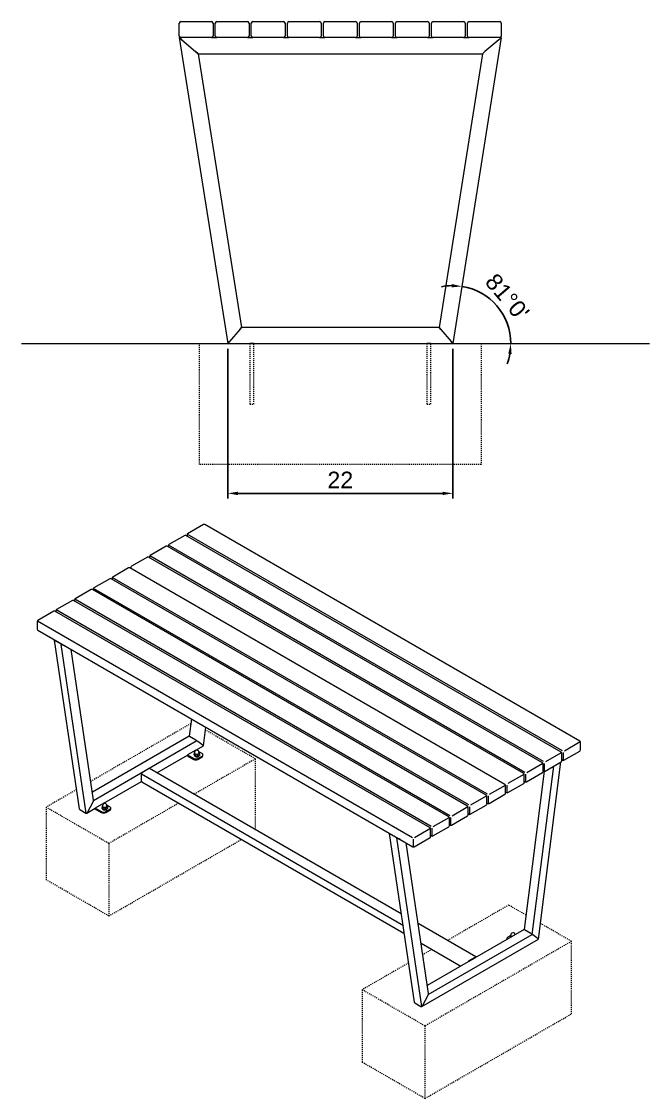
# Model space of a CAD drawing. Header units: inches. Extents: x -12 to 186, y -1 to 135.
# Drawn here: x 124.5 to 185.9, y 30 to 135.3 of the extents above; entities that cross this region are included whole.
import ezdxf

# ---------------------------------------------------------------- set-up
doc = ezdxf.new("R2010")
doc.units = ezdxf.units.IN
doc.linetypes.add('HIDDEN', pattern=[1.905, 1.27, -0.635])
for name, color, linetype, lineweight in [('ZANO_R', 7, 'Continuous', 0), ('ZANO_R_przerywana', 250, 'HIDDEN', 0), ('ZANO_W', 1, 'Continuous', 0)]:
    doc.layers.add(name, color=color, linetype=linetype, lineweight=lineweight)
doc.styles.get("Standard").update_dxf_attribs({"font": 'arial.ttf'})
doc.dimstyles.new('amerykanie', dxfattribs={"dimtxt": 50, "dimasz": 50, "dimexe": 0.5, "dimexo": 0.5, "dimgap": 1, "dimtad": 1, "dimdec": 0, "dimzin": 0, "dimlunit": 5, "dimtxsty": 'Standard', "dimcen": 0.09, "dimclrd": 1, "dimclre": 1, "dimclrt": 1, "dimazin": 0, "dimtfac": 1, "dimtdec": 0, "dimtmove": 0, "dimatfit": 3, "dimfxl": 1, "dimtzin": 0, "dimarcsym": 1})

# ---------------------------------------------------------------- blocks, each defined once
blk = doc.blocks.new('*D372')
at = {"layer": 'ZANO_W', "color": 1, "lineweight": -2}
for p, q in [((144.65, 103.28), (144.65, 88.64)), ((166.66, 103.28), (166.66, 88.64)), ((165.66, 89.14), (145.65, 89.14))]:
    blk.add_line(p, q, dxfattribs=at)
at = {"layer": 'ZANO_W', "color": 1}
for points in [[(145.65, 89.3), (145.65, 88.97), (144.65, 89.14)], [(165.66, 88.97), (165.66, 89.3), (166.66, 89.14)]]:
    blk.add_solid(points, dxfattribs=at)
at = {"layer": 'ZANO_W', "color": 1, "insert": (155.66, 90.45), "char_height": 1.625, "attachment_point": 5}
blk.add_mtext('22', dxfattribs=at)
blk = doc.blocks.new('*D373')
at = {"layer": 'ZANO_W', "color": 1, "lineweight": -2}
for start, end in [(91.1171, 101.2343), (0, 81), (339.7657, 349.8829)]:
    blk.add_arc((166.66, 103.78), 5.67, start, end, dxfattribs=at)
at = {"layer": 'ZANO_W', "color": 1}
for points in [[(166.54, 109.28), (166.56, 109.61), (167.55, 109.38)], [(172.41, 102.77), (172.08, 102.8), (172.33, 103.78)]]:
    blk.add_solid(points, dxfattribs=at)
at = {"layer": 'ZANO_W', "color": 1, "insert": (171.99, 108.33), "char_height": 1.625, "attachment_point": 5, "rotation": 310.5}
blk.add_mtext("81%%d0'", dxfattribs=at)

msp = doc.modelspace()

# ---------------------------------------------------------------- linework, layer by layer
at = {"layer": 'ZANO_R'}
for p, q in [((139.91201, 133.85774), (139.91201, 135.11758)), ((140.06949, 135.27506), (143.06161, 135.27506)), ((143.21909, 135.11758), (143.21909, 133.85774)), ((143.43481, 133.85774), (143.43481, 135.11758)), ((143.59229, 135.27506), (146.58442, 135.27506)), ((146.7419, 135.11758), (146.7419, 133.85774)), ((146.95761, 133.85774), (146.95761, 135.11758)), ((147.11509, 135.27506), (150.10722, 135.27506)), ((150.2647, 135.11758), (150.2647, 133.85774)), ((150.48042, 133.85774), (150.48042, 135.11758)), ((150.6379, 135.27506), (153.63003, 135.27506)), ((153.78751, 135.11758), (153.78751, 133.85774)), ((154.00322, 133.85774), (154.00322, 135.11758)), ((154.1607, 135.27506), (157.15283, 135.27506)), ((157.31031, 135.11758), (157.31031, 133.85774)), ((157.52603, 133.85774), (157.52603, 135.11758)), ((157.68351, 135.27506), (160.67563, 135.27506)), ((160.83312, 135.11758), (160.83312, 133.85774)), ((161.04883, 133.85774), (161.04883, 135.11758)), ((161.20631, 135.27506), (164.19844, 135.27506)), ((164.35592, 135.11758), (164.35592, 133.85774)), ((164.57164, 133.85774), (164.57164, 135.11758)), ((164.72912, 135.27506), (167.72124, 135.27506)), ((167.87872, 135.11758), (167.87872, 133.85774)), ((168.09444, 133.85774), (168.09444, 135.11758)), ((168.25192, 135.27506), (171.24405, 135.27506)), ((171.40153, 135.11758), (171.40153, 133.85774)), ((139.91201, 133.70026), (144.65107, 103.779)), ((139.91201, 133.70026), (140.15171, 133.49554)), ((139.91201, 133.70026), (140.06949, 133.70026)), ((140.15171, 133.49554), (139.91201, 133.70026)), ((143.06161, 133.70026), (140.06949, 133.70026)), ((140.15171, 133.49554), (141.51616, 132.33018)), ((143.06161, 133.70026), (143.59229, 133.70026)), ((146.58442, 133.70026), (143.59229, 133.70026)), ((146.58442, 133.70026), (147.11509, 133.70026)), ((150.10722, 133.70026), (147.11509, 133.70026)), ((150.10722, 133.70026), (150.6379, 133.70026)), ((153.63003, 133.70026), (150.6379, 133.70026)), ((153.63003, 133.70026), (154.1607, 133.70026)), ((157.15283, 133.70026), (154.1607, 133.70026)), ((157.15283, 133.70026), (157.68351, 133.70026)), ((160.67563, 133.70026), (157.68351, 133.70026)), ((160.67563, 133.70026), (161.20631, 133.70026)), ((164.19844, 133.70026), (161.20631, 133.70026)), ((164.19844, 133.70026), (164.72912, 133.70026)), ((167.72124, 133.70026), (164.72912, 133.70026)), ((171.40153, 133.70026), (166.66247, 103.779)), ((167.72124, 133.70026), (168.25192, 133.70026)), ((171.24405, 133.70026), (168.25192, 133.70026)), ((171.16183, 133.49554), (169.79737, 132.33018)), ((171.40153, 133.70026), (171.16183, 133.49554)), ((171.16183, 133.49554), (171.40153, 133.70026)), ((171.24405, 133.70026), (171.40153, 133.70026)), ((141.51616, 132.33018), (141.75586, 132.12546)), ((141.75586, 132.12546), (141.51616, 132.33018)), ((141.75586, 132.12546), (145.99608, 105.35381)), ((141.75586, 132.12546), (169.55767, 132.12546)), ((169.55767, 132.12546), (165.31746, 105.35381)), ((169.79737, 132.33018), (169.55767, 132.12546)), ((169.55767, 132.12546), (169.79737, 132.33018)), ((145.99608, 105.35381), (145.82122, 105.14908)), ((145.82122, 105.14908), (145.99608, 105.35381)), ((165.31746, 105.35381), (145.99608, 105.35381)), ((165.31746, 105.35381), (165.49231, 105.14908)), ((165.49231, 105.14908), (165.31746, 105.35381)), ((145.82122, 105.14908), (144.82592, 103.98373)), ((165.49231, 105.14908), (166.48762, 103.98373)), ((124.48941, 103.779), (185.89023, 103.779)), ((141.88511, 103.779), (169.44417, 103.779)), ((141.88511, 103.779), (169.44417, 103.779)), ((144.82592, 103.98373), (144.65107, 103.779)), ((144.65107, 103.779), (144.82592, 103.98373)), ((147.1922, 103.779), (146.80033, 103.779)), ((164.51503, 103.779), (164.12317, 103.779)), ((166.48762, 103.98373), (166.66247, 103.779)), ((166.66247, 103.779), (166.48762, 103.98373)), ((142.28685, 86.07905), (140.73109, 85.18093)), ((179.08583, 64.9023), (142.40264, 86.07905)), ((140.45516, 85.02164), (138.8994, 84.12352)), ((177.25414, 63.84489), (140.57095, 85.02164)), ((140.67319, 85.08064), (140.67319, 84.96262)), ((177.37189, 63.96179), (140.6887, 85.13855)), ((138.62348, 83.96423), (137.06772, 83.06611)), ((175.42245, 62.78748), (138.73927, 83.96423)), ((138.8415, 84.02323), (138.8415, 83.90521)), ((175.5402, 62.90438), (138.85701, 84.08113)), ((136.79179, 82.90682), (135.23603, 82.0087)), ((173.59076, 61.73007), (136.90758, 82.90682)), ((137.00981, 82.96582), (137.00981, 82.8478)), ((173.70851, 61.84697), (137.02533, 83.02372)), ((134.9601, 81.84941), (133.40434, 80.95129)), ((171.75908, 60.67266), (135.07589, 81.84941)), ((135.17812, 81.90841), (135.17812, 81.79039)), ((133.12841, 80.792), (131.57265, 79.89388)), ((169.92739, 59.61525), (133.2442, 80.792)), ((133.34644, 80.851), (133.34644, 80.73298)), ((170.04514, 59.73215), (133.36195, 80.9089)), ((131.29673, 79.73459), (129.74097, 78.83647)), ((168.0957, 58.55784), (131.41252, 79.73459)), ((131.51475, 79.79359), (131.51475, 79.67557)), ((168.21345, 58.67474), (131.53027, 79.85149)), ((129.46504, 78.67718), (127.90928, 77.77906)), ((166.26401, 57.50043), (129.58083, 78.67718)), ((129.68306, 78.73618), (129.68306, 78.61816)), ((166.38176, 57.61733), (129.69858, 78.79408)), ((127.63335, 77.61977), (126.07759, 76.72165)), ((164.43233, 56.44301), (127.74914, 77.61977)), ((127.85138, 77.67877), (127.85138, 77.56075)), ((164.55008, 56.55992), (127.86689, 77.73667)), ((126.01969, 76.62136), (126.01969, 75.86492)), ((126.0352, 76.67926), (162.71839, 55.50251)), ((126.07759, 75.76464), (162.76078, 54.58788)), ((127.67656, 74.79103), (130.13285, 58.30047)), ((127.71969, 74.81667), (127.67705, 74.79205)), ((128.32174, 74.41373), (127.71581, 74.76353)), ((128.32953, 74.36144), (130.78582, 57.87087)), ((128.75724, 74.21771), (128.55282, 74.30131)), ((131.5322, 59.14034), (129.33619, 73.88349)), ((141.09302, 67.09642), (140.8764, 65.39208)), ((140.87677, 65.39229), (131.4146, 59.92989)), ((141.53134, 65.01967), (140.92541, 65.36947)), ((142.27974, 64.45566), (142.51131, 66.27765)), ((141.63188, 64.9565), (131.52838, 59.05952)), ((141.54716, 64.03236), (142.27932, 64.45503)), ((142.24621, 64.48684), (141.7287, 64.88779)), ((177.57245, 63.96179), (179.12821, 64.85991)), ((179.14373, 64.04558), (179.14373, 64.80201)), ((137.71834, 61.82203), (140.7088, 63.54839)), ((141.52762, 64.04364), (140.7088, 63.57094)), ((140.7088, 63.57094), (141.32292, 63.21642)), ((140.7088, 63.57094), (140.7088, 63.47639)), ((140.7088, 63.47639), (141.32292, 63.12187)), ((141.37166, 63.76185), (141.41285, 63.79484)), ((141.37166, 63.76185), (141.37166, 63.60653)), ((141.39838, 63.53386), (141.39838, 63.51186)), ((141.41285, 63.79788), (141.41285, 63.7447)), ((141.44088, 63.61273), (141.44088, 63.4574)), ((141.58528, 64.01035), (141.52762, 64.04364)), ((141.69919, 63.57277), (141.69919, 63.41745)), ((141.73233, 63.21642), (142.14174, 63.45277)), ((141.73233, 63.12187), (142.14174, 63.35821)), ((142.14174, 63.68912), (141.83633, 63.86543)), ((141.8471, 63.7447), (141.8471, 63.79788)), ((141.85368, 63.77339), (141.8471, 63.78531)), ((141.88829, 63.68194), (141.88829, 63.52661)), ((142.22653, 63.47639), (142.22653, 63.57094)), ((175.74077, 62.90438), (177.29653, 63.8025)), ((177.31204, 62.98817), (177.31204, 63.7446)), ((177.47217, 63.03166), (177.47217, 63.78809)), ((177.53007, 63.04717), (179.08583, 63.94529)), ((136.31173, 61.88356), (136.91766, 62.23335)), ((161.59818, 48.03649), (136.99292, 62.24081)), ((173.90908, 61.84697), (175.46484, 62.74509)), ((174.43663, 46.01232), (176.52815, 62.46878)), ((175.03259, 45.54785), (177.235, 62.87683)), ((175.48036, 61.93076), (175.48036, 62.68719)), ((175.64048, 61.97425), (175.64048, 62.73068)), ((175.69838, 61.98976), (177.25414, 62.88788)), ((177.31204, 63.10619), (177.41428, 63.04717)), ((136.20529, 60.99948), (136.20529, 61.69919)), ((136.20529, 61.69919), (161.85169, 46.89384)), ((172.07739, 60.78956), (173.63315, 61.68768)), ((175.59892, 61.98196), (173.62925, 46.48426)), ((173.64867, 60.87334), (173.64867, 61.62978)), ((173.8088, 60.91684), (173.8088, 61.67327)), ((173.86669, 60.93235), (175.42245, 61.83047)), ((175.48036, 62.04878), (175.58259, 61.98976)), ((132.54013, 58.83271), (136.21485, 60.95408)), ((136.23647, 60.93056), (161.88287, 46.12521)), ((170.25075, 59.72236), (171.80651, 60.62048)), ((171.81698, 59.81593), (171.81698, 60.57237)), ((171.97711, 59.85942), (171.97711, 60.61586)), ((172.035, 59.87494), (173.59076, 60.77306)), ((173.64867, 60.99137), (173.7509, 60.93235)), ((130.98318, 57.98483), (131.50069, 58.98328)), ((168.41402, 58.67474), (169.96978, 59.57286)), ((169.98529, 58.75852), (169.98529, 59.51496)), ((170.14542, 58.80201), (170.14542, 59.55845)), ((170.20332, 58.81753), (171.75908, 59.71565)), ((171.81698, 59.93395), (171.91921, 59.87494)), ((130.17989, 58.22067), (130.78582, 57.87087)), ((130.88771, 57.87879), (131.70177, 58.34874)), ((132.52059, 58.84399), (131.70177, 58.37129)), ((131.70177, 58.37129), (132.31589, 58.01677)), ((131.70177, 58.37129), (131.70177, 58.27674)), ((131.70177, 58.27674), (132.31589, 57.92222)), ((132.36463, 58.5622), (132.40582, 58.59519)), ((132.36463, 58.5622), (132.36463, 58.40688)), ((132.39135, 58.33421), (132.39135, 58.31221)), ((132.40582, 58.59823), (132.40582, 58.54505)), ((132.43385, 58.41308), (132.43385, 58.25775)), ((132.57825, 58.81071), (132.52059, 58.84399)), ((132.69216, 58.37313), (132.69216, 58.2178)), ((132.7253, 58.01677), (133.13471, 58.25312)), ((132.7253, 57.92222), (133.13471, 58.15857)), ((133.13471, 58.48947), (132.82929, 58.66578)), ((132.84007, 58.54505), (132.84007, 58.59823)), ((132.84665, 58.57374), (132.84007, 58.58566)), ((132.88126, 58.48229), (132.88126, 58.32696)), ((133.2195, 58.27674), (133.2195, 58.37129)), ((166.58233, 57.61733), (168.13809, 58.51545)), ((168.15361, 57.70111), (168.15361, 58.45755)), ((168.31373, 57.7446), (168.31373, 58.50104)), ((168.37163, 57.76012), (169.92739, 58.65824)), ((169.98529, 58.87654), (170.08753, 58.81753)), ((164.75359, 56.55448), (166.30935, 57.4526)), ((166.32192, 56.6437), (166.32192, 57.40014)), ((166.48205, 56.68719), (166.48205, 57.44363)), ((166.53994, 56.7027), (168.0957, 57.60083)), ((168.15361, 57.81913), (168.25584, 57.76012)), ((160.4294, 55.88322), (162.88569, 39.39265)), ((160.47254, 55.90886), (160.42989, 55.88423)), ((161.07458, 55.50592), (160.46866, 55.85571)), ((162.91896, 55.50251), (164.47472, 56.40063)), ((164.49023, 55.58629), (164.49023, 56.34273)), ((164.65036, 55.62978), (164.65036, 56.38622)), ((164.70825, 55.64529), (166.26401, 56.54341)), ((166.32192, 56.76172), (166.42415, 56.7027)), ((161.14397, 55.46154), (163.60026, 38.97098)), ((161.51008, 55.30989), (161.30566, 55.3935)), ((164.28505, 40.23252), (162.08904, 54.97567)), ((162.81867, 54.57237), (162.81867, 55.32881)), ((162.87657, 54.58788), (164.43233, 55.486)), ((164.49023, 55.70431), (164.59246, 55.64529)), ((168.92695, 43.80569), (163.26605, 47.07365)), ((173.62962, 46.48448), (164.16744, 41.02208)), ((174.28419, 46.11186), (173.67826, 46.46165)), ((163.64055, 38.97098), (175.03216, 45.54721)), ((164.26553, 40.14153), (174.43652, 46.01312)), ((171.94392, 45.60852), (171.94392, 45.51396)), ((172.28216, 45.87301), (172.02871, 45.72669)), ((172.28216, 45.9176), (172.32335, 45.95059)), ((172.28216, 45.9176), (172.28216, 45.76228)), ((172.32335, 45.95363), (172.32335, 45.90045)), ((172.35137, 45.76848), (172.39209, 45.77007)), ((172.35137, 45.76848), (172.35137, 45.74656)), ((174.99906, 45.57902), (174.48155, 45.97997)), ((163.55074, 45.16237), (167.44508, 42.91422)), ((168.24576, 43.44844), (168.85168, 43.79823)), ((168.24576, 43.38698), (168.85168, 43.73677)), ((163.73603, 39.07701), (164.25354, 40.07547)), ((162.93274, 39.31285), (163.53866, 38.96306))]:
    msp.add_line(p, q, dxfattribs=at)
at = {"layer": 'ZANO_R', "flags": 128}
for points in [[(141.39838, 63.54968), (141.4031, 63.52283), (141.4121, 63.50434)], [(141.39838, 63.51186), (141.4031, 63.485), (141.4184, 63.45748), (141.4436, 63.43249), (141.47751, 63.41122), (141.51855, 63.39465), (141.5648, 63.38356), (141.6141, 63.37847), (141.66414, 63.37962), (141.71258, 63.38695), (141.75716, 63.40012), (141.7958, 63.41852), (141.82668, 63.44128), (141.84836, 63.46734), (141.85983, 63.49548), (141.86059, 63.49953)], [(141.8471, 63.77142), (141.85032, 63.76319), (141.85425, 63.73528), (141.8477, 63.70753), (141.83097, 63.68124), (141.80485, 63.65764), (141.77054, 63.63784), (141.72966, 63.62275), (141.68412, 63.61309), (141.63605, 63.60931), (141.5877, 63.61159), (141.54132, 63.61981), (141.49909, 63.63359), (141.46297, 63.65229), (141.43467, 63.67504), (141.4155, 63.70077), (141.40636, 63.72827), (141.40767, 63.75627), (141.41285, 63.77142)], [(141.41285, 63.7447), (141.41357, 63.73452), (141.42242, 63.70791), (141.44097, 63.68301), (141.46836, 63.66099), (141.50331, 63.64289), (141.54418, 63.62956), (141.58906, 63.6216), (141.63586, 63.6194), (141.68238, 63.62306), (141.72645, 63.63241), (141.76601, 63.647), (141.7992, 63.66617), (141.82449, 63.68901), (141.84068, 63.71445), (141.84702, 63.7413), (141.84321, 63.76832), (141.82943, 63.79423), (141.80632, 63.81782), (141.77497, 63.83799), (141.77379, 63.8386)], [(141.78306, 63.44935), (141.7958, 63.45634), (141.81196, 63.46699)], [(142.14174, 63.45277), (142.17774, 63.47809), (142.20449, 63.50699), (142.22097, 63.53834), (142.22653, 63.57094), (142.22097, 63.60355), (142.20449, 63.6349), (142.17774, 63.66379), (142.14174, 63.68912)], [(132.39135, 58.35003), (132.39607, 58.32318), (132.40507, 58.30469)], [(132.39135, 58.31221), (132.39607, 58.28535), (132.41137, 58.25783), (132.43657, 58.23284), (132.47048, 58.21157), (132.51152, 58.195), (132.55777, 58.18391), (132.60707, 58.17882), (132.65711, 58.17997), (132.70555, 58.1873), (132.75013, 58.20047), (132.78877, 58.21887), (132.81965, 58.24163), (132.84133, 58.26769), (132.8528, 58.29583), (132.85356, 58.29988)], [(132.84007, 58.57177), (132.84328, 58.56355), (132.84722, 58.53563), (132.84067, 58.50788), (132.82394, 58.48159), (132.79781, 58.45799), (132.76351, 58.43819), (132.72263, 58.4231), (132.67709, 58.41345), (132.62902, 58.40966), (132.58066, 58.41194), (132.53429, 58.42016), (132.49205, 58.43394), (132.45594, 58.45265), (132.42764, 58.47539), (132.40847, 58.50112), (132.39932, 58.52863), (132.40064, 58.55662), (132.40582, 58.57177)], [(132.40582, 58.54505), (132.40654, 58.53487), (132.41539, 58.50826), (132.43394, 58.48336), (132.46133, 58.46135), (132.49628, 58.44325), (132.53715, 58.42991), (132.58203, 58.42195), (132.62882, 58.41975), (132.67534, 58.42341), (132.71941, 58.43276), (132.75897, 58.44735), (132.79217, 58.46652), (132.81746, 58.48936), (132.83365, 58.5148), (132.83999, 58.54165), (132.83618, 58.56867), (132.8224, 58.59458), (132.79929, 58.61817), (132.76794, 58.63835), (132.76676, 58.63895)], [(132.77603, 58.2497), (132.78877, 58.25669), (132.80493, 58.26734)], [(133.13471, 58.25312), (133.17071, 58.27845), (133.19746, 58.30734), (133.21394, 58.33869), (133.2195, 58.37129), (133.21394, 58.4039), (133.19746, 58.43525), (133.17071, 58.46414), (133.13471, 58.48947)], [(172.02871, 45.72669), (171.99271, 45.70137), (171.96595, 45.67247), (171.94948, 45.64112), (171.94392, 45.60852), (171.94948, 45.57591), (171.96595, 45.54456), (171.9773, 45.53061)], [(172.41904, 45.78563), (172.40958, 45.78934), (172.37347, 45.80804), (172.34517, 45.83079), (172.326, 45.85652), (172.31685, 45.88402), (172.31817, 45.91202), (172.32335, 45.92717)], [(172.77778, 45.99272), (172.75361, 45.99927), (172.7527, 45.99949)]]:
    msp.add_lwpolyline(points, dxfattribs=at)
at = {"layer": 'ZANO_R'}
for centre, radius, start, end in [((140.06949, 135.11758), 0.15748, 90, 180), ((143.06161, 135.11758), 0.15748, 0, 90), ((143.59229, 135.11758), 0.15748, 90, 180), ((146.58442, 135.11758), 0.15748, 0, 90), ((147.11509, 135.11758), 0.15748, 90, 180), ((150.10722, 135.11758), 0.15748, 0, 90), ((150.6379, 135.11758), 0.15748, 90, 180), ((153.63003, 135.11758), 0.15748, 0, 90), ((154.1607, 135.11758), 0.15748, 90, 180), ((157.15283, 135.11758), 0.15748, 0, 90), ((157.68351, 135.11758), 0.15748, 90, 180), ((160.67563, 135.11758), 0.15748, 0, 90), ((161.20631, 135.11758), 0.15748, 90, 180), ((164.19844, 135.11758), 0.15748, 0, 90), ((164.72912, 135.11758), 0.15748, 90, 180), ((167.72124, 135.11758), 0.15748, 0, 90), ((168.25192, 135.11758), 0.15748, 90, 180), ((171.24405, 135.11758), 0.15748, 0, 90), ((140.06949, 133.85774), 0.15748, 180, 270), ((143.06161, 133.85774), 0.15748, 270, 0), ((143.59229, 133.85774), 0.15748, 180, 270), ((146.58442, 133.85774), 0.15748, 270, 0), ((147.11509, 133.85774), 0.15748, 180, 270), ((150.10722, 133.85774), 0.15748, 270, 0), ((150.6379, 133.85774), 0.15748, 180, 270), ((153.63003, 133.85774), 0.15748, 270, 0), ((154.1607, 133.85774), 0.15748, 180, 270), ((157.15283, 133.85774), 0.15748, 270, 0), ((157.68351, 133.85774), 0.15748, 180, 270), ((160.67563, 133.85774), 0.15748, 270, 0), ((161.20631, 133.85774), 0.15748, 180, 270), ((164.19844, 133.85774), 0.15748, 270, 0), ((164.72912, 133.85774), 0.15748, 180, 270), ((167.72124, 133.85774), 0.15748, 270, 0), ((168.25192, 133.85774), 0.15748, 180, 270), ((171.24405, 133.85774), 0.15748, 270, 0), ((142.34475, 85.97876), 0.1158, 60.0026883, 119.9973117), ((140.51306, 84.92135), 0.1158, 60.0026883, 119.9973117), ((140.78899, 85.08064), 0.1158, 119.9973117, 180), ((138.68137, 83.86394), 0.1158, 60.0026883, 119.9973117), ((138.9573, 84.02323), 0.1158, 119.9973117, 180), ((136.84968, 82.80653), 0.1158, 60.0026883, 119.9973117), ((137.12561, 82.96582), 0.1158, 119.9973117, 180), ((135.018, 81.74912), 0.1158, 60.0026883, 119.9973117), ((135.29392, 81.90841), 0.1158, 119.9973117, 180), ((133.18631, 80.69171), 0.1158, 60.0026883, 119.9973117), ((133.46224, 80.851), 0.1158, 119.9973117, 180), ((131.35462, 79.6343), 0.1158, 60.0026883, 119.9973117), ((131.63055, 79.79359), 0.1158, 119.9973117, 180), ((129.52293, 78.57689), 0.1158, 60.0026883, 119.9973117), ((129.79886, 78.73618), 0.1158, 119.9973117, 180), ((127.69125, 77.51948), 0.1158, 60.0026883, 119.9973117), ((127.96717, 77.67877), 0.1158, 119.9973117, 180), ((126.13549, 76.62136), 0.1158, 119.9973117, 180), ((126.13549, 75.86492), 0.1158, 180, 240.0026883), ((179.02793, 64.80201), 0.1158, 0, 60.0026883), ((141.52762, 63.6115), 0.44496, 242.6096722, 297.3903278), ((141.48071, 63.73897), 0.08217, 145.670686, 205.0508901), ((141.5827, 63.82069), 0.21142, 213.4388789, 266.5664977), ((141.62998, 63.79788), 0.21712, 0, 180), ((141.63003, 63.80821), 0.39226, 258.535331, 276.3398572), ((141.63037, 63.96), 0.35551, 260.228903, 297.3571748), ((141.75768, 63.73947), 0.10182, 290.7420752, 19.4610019), ((142.08165, 63.49084), 0.1456, 294.3746583, 354.3052007), ((177.19624, 63.7446), 0.1158, 0, 60.0026883), ((179.02793, 64.04558), 0.1158, 299.9973117, 0), ((136.96176, 62.1718), 0.07572, 65.692881, 125.6175775), ((141.52762, 63.51695), 0.44496, 242.6096722, 297.3903278), ((175.36456, 62.68719), 0.1158, 0, 60.0026883), ((177.19624, 62.98817), 0.1158, 299.9973117, 0), ((177.47217, 63.14746), 0.1158, 240.0026883, 299.9973117), ((136.4364, 61.68867), 0.23135, 122.6054783, 177.3945215), ((173.53287, 61.62978), 0.1158, 0, 60.0026883), ((175.36456, 61.93076), 0.1158, 299.9973117, 0), ((175.64048, 62.09004), 0.1158, 240.0026883, 299.9973117), ((136.27905, 60.99134), 0.07421, 173.7011524, 234.9866672), ((171.70118, 60.57237), 0.1158, 0, 60.0026883), ((173.53287, 60.87334), 0.1158, 299.9973117, 0), ((173.8088, 61.03263), 0.1158, 240.0026883, 299.9973117), ((169.86949, 59.51496), 0.1158, 0, 60.0026883), ((171.70118, 59.81593), 0.1158, 299.9973117, 0), ((171.97711, 59.97522), 0.1158, 240.0026883, 299.9973117), ((132.52059, 58.41185), 0.44496, 242.6096722, 297.3903278), ((132.52059, 58.3173), 0.44496, 242.6096722, 297.3903278), ((132.47368, 58.53932), 0.08217, 145.670686, 205.0508901), ((132.57566, 58.62104), 0.21142, 213.4388789, 266.5664977), ((132.62294, 58.59823), 0.21712, 0, 180), ((132.623, 58.60856), 0.39226, 258.535331, 276.3398572), ((132.62334, 58.76035), 0.35551, 260.228903, 297.3571748), ((132.75065, 58.53982), 0.10182, 290.7420752, 19.4610019), ((133.07462, 58.29119), 0.1456, 294.3746583, 354.3052007), ((168.03781, 58.45755), 0.1158, 0, 60.0026883), ((169.86949, 58.75852), 0.1158, 299.9973117, 0), ((170.14542, 58.91781), 0.1158, 240.0026883, 299.9973117), ((166.20612, 57.40014), 0.1158, 0, 60.0026883), ((168.03781, 57.70111), 0.1158, 299.9973117, 0), ((168.31373, 57.8604), 0.1158, 240.0026883, 299.9973117), ((164.37443, 56.34273), 0.1158, 0, 60.0026883), ((166.20612, 56.6437), 0.1158, 299.9973117, 0), ((166.48205, 56.80299), 0.1158, 240.0026883, 299.9973117), ((164.37443, 55.58629), 0.1158, 299.9973117, 0), ((164.65036, 55.74558), 0.1158, 240.0026883, 299.9973117), ((162.81867, 54.68817), 0.1158, 240.0026883, 299.9973117), ((172.3912, 45.89472), 0.08217, 145.670686, 205.0508901), ((172.46464, 45.94595), 0.17107, 210.1864459, 252.7150434), ((172.54047, 45.95363), 0.21712, 7.0103028, 180), ((172.45588, 45.92466), 0.13472, 190.3532008, 259.2045307), ((168.37148, 43.25258), 0.23274, 122.6961538, 163.029017), ((168.30034, 43.29847), 0.10399, 121.6607536, 144.2411333), ((168.89317, 43.74828), 0.06494, 31.4558486, 129.708513), ((168.87502, 43.70238), 0.04156, 81.0530931, 124.161456)]:
    msp.add_arc(centre, radius, start, end, dxfattribs=at)
for centre, major_axis, ratio, start_param, end_param in [((127.84044, 74.71256), (0.16382, -0.07907), 0.067486764, 3.095696621, 3.88101352), ((127.84044, 74.71256), (0.16382, -0.07907), 0.067486764, 3.095696621, 3.88101352), ((128.44637, 74.36276), (0.16382, -0.07907), 0.067486764, 3.88101352, 5.451809847), ((128.44637, 74.36276), (0.16382, -0.07907), 0.067486764, 3.88101352, 5.451809847), ((141.01633, 65.29903), (0.13984, -0.09299), 0.067759073, 2.322682304, 3.107999203), ((141.01633, 65.29903), (0.13984, -0.09299), 0.067759073, 2.322682304, 3.107999203), ((141.62226, 64.94924), (0.13984, -0.09299), 0.067759073, 0.751885977, 2.322682304), ((141.62226, 64.94924), (0.13984, -0.09299), 0.067759073, 0.751885977, 2.322682304), ((142.13977, 64.54829), (0.13984, -0.09299), 0.067759073, 6.249591857, 7.035071284), ((142.13977, 64.54829), (0.13984, -0.09299), 0.067759073, 6.249591857, 7.035071284), ((131.39425, 59.04473), (0.08593, 0.17804), 0.620683016, 4.666492948, 5.543764441), ((131.39425, 59.04473), (0.08593, 0.17804), 0.620683016, 4.666492948, 5.543764441), ((130.27081, 58.39607), (0.08593, 0.17804), 0.620683016, 2.402171787, 3.095696621), ((130.27081, 58.39607), (0.08593, 0.17804), 0.620683016, 2.402171787, 3.095696621), ((130.87673, 58.04628), (0.08593, 0.17804), 0.620683016, 3.095696621, 4.666492948), ((130.87673, 58.04628), (0.08593, 0.17804), 0.620683016, 3.095696621, 4.666492948), ((160.59329, 55.80474), (0.16382, -0.07907), 0.067486764, 3.095696621, 3.88101352), ((160.59329, 55.80474), (0.16382, -0.07907), 0.067486764, 3.095696621, 3.88101352), ((161.19922, 55.45495), (0.16382, -0.07907), 0.067486764, 3.88101352, 5.451809847), ((161.19922, 55.45495), (0.16382, -0.07907), 0.067486764, 3.88101352, 5.451809847), ((173.76917, 46.39122), (0.13984, -0.09299), 0.067759073, 2.322682304, 3.107999203), ((173.76917, 46.39122), (0.13984, -0.09299), 0.067759073, 2.322682304, 3.107999203), ((174.3751, 46.04142), (0.13984, -0.09299), 0.067759073, 0.751885977, 2.322682304), ((174.3751, 46.04142), (0.13984, -0.09299), 0.067759073, 0.751885977, 2.322682304), ((174.89261, 45.64047), (0.13984, -0.09299), 0.067759073, 6.249591857, 7.035071284), ((174.89261, 45.64047), (0.13984, -0.09299), 0.067759073, 6.249591857, 7.035071284), ((164.14709, 40.13692), (0.08593, 0.17804), 0.620683016, 4.666492948, 5.543764441), ((164.14709, 40.13692), (0.08593, 0.17804), 0.620683016, 4.666492948, 5.543764441), ((163.02365, 39.48826), (0.08593, 0.17804), 0.620683016, 2.402171787, 3.095696621), ((163.02365, 39.48826), (0.08593, 0.17804), 0.620683016, 2.402171787, 3.095696621), ((163.62958, 39.13846), (0.08593, 0.17804), 0.620683016, 3.095696621, 4.666492948), ((163.62958, 39.13846), (0.08593, 0.17804), 0.620683016, 3.095696621, 4.666492948)]:
    msp.add_ellipse(centre, major_axis=major_axis, ratio=ratio, start_param=start_param, end_param=end_param, dxfattribs=at)
for points, knots in [([(141.37166, 63.76185), (141.37728, 63.75446), (141.38863, 63.73955), (141.40035, 63.71604), (141.40627, 63.70418)], [0, 0, 0, 0, 0.495457963, 1, 1, 1, 1]), ([(141.40627, 63.51507), (141.40545, 63.51686), (141.39924, 63.5304), (141.38753, 63.55932), (141.37698, 63.59069), (141.37166, 63.60653)], [0, 0, 0, 0, 0.070085768, 0.530782234, 1, 1, 1, 1]), ([(141.40627, 63.70418), (141.40709, 63.7024), (141.4133, 63.68886), (141.42502, 63.65994), (141.43556, 63.62856), (141.44088, 63.61273)], [0, 0, 0, 0, 0.070085768, 0.530782234, 1, 1, 1, 1]), ([(141.44088, 63.4574), (141.43526, 63.46479), (141.42391, 63.4797), (141.41219, 63.50321), (141.40627, 63.51507)], [0, 0, 0, 0, 0.495457963, 1, 1, 1, 1]), ([(141.44088, 63.61273), (141.46185, 63.61421), (141.50419, 63.61719), (141.54795, 63.61217), (141.57003, 63.60964)], [0, 0, 0, 0, 0.495457963, 1, 1, 1, 1]), ([(141.57003, 63.42053), (141.56697, 63.42103), (141.54379, 63.42477), (141.50008, 63.43522), (141.46073, 63.44996), (141.44088, 63.4574)], [0, 0, 0, 0, 0.070085768, 0.530782234, 1, 1, 1, 1]), ([(141.57003, 63.60964), (141.5731, 63.60915), (141.59628, 63.60541), (141.63999, 63.59496), (141.67934, 63.58022), (141.69919, 63.57277)], [0, 0, 0, 0, 0.070085768, 0.530782234, 1, 1, 1, 1]), ([(141.69919, 63.41745), (141.67822, 63.41597), (141.63588, 63.41299), (141.59212, 63.41801), (141.57003, 63.42053)], [0, 0, 0, 0, 0.495457963, 1, 1, 1, 1]), ([(141.69919, 63.57277), (141.72244, 63.59294), (141.75361, 63.61997), (141.78561, 63.63933), (141.79374, 63.64425)], [0, 0, 0, 0, 0.74592064, 1, 1, 1, 1]), ([(141.79374, 63.45514), (141.78561, 63.45067), (141.75361, 63.43308), (141.72244, 63.42413), (141.69919, 63.41745)], [0, 0, 0, 0, 0.25407936, 1, 1, 1, 1]), ([(141.79374, 63.64425), (141.8181, 63.65633), (141.85011, 63.6722), (141.88092, 63.68006), (141.88829, 63.68194)], [0, 0, 0, 0, 0.760800859, 1, 1, 1, 1]), ([(141.88829, 63.52661), (141.88092, 63.51998), (141.85011, 63.49227), (141.8181, 63.47118), (141.79374, 63.45514)], [0, 0, 0, 0, 0.239199141, 1, 1, 1, 1]), ([(141.85368, 63.77339), (141.85286, 63.77517), (141.85066, 63.77995), (141.84847, 63.78379), (141.8471, 63.7862)], [0, 0, 0, 0, 0.372678588, 1, 1, 1, 1]), ([(141.88829, 63.68194), (141.88267, 63.69877), (141.87133, 63.73274), (141.8596, 63.75976), (141.85368, 63.77339)], [0, 0, 0, 0, 0.495457963, 1, 1, 1, 1]), ([(132.36463, 58.5622), (132.37025, 58.55482), (132.3816, 58.5399), (132.39332, 58.5164), (132.39924, 58.50453)], [0, 0, 0, 0, 0.495457963, 1, 1, 1, 1]), ([(132.39924, 58.31542), (132.39842, 58.31721), (132.39221, 58.33075), (132.38049, 58.35967), (132.36995, 58.39105), (132.36463, 58.40688)], [0, 0, 0, 0, 0.070085768, 0.530782234, 1, 1, 1, 1]), ([(132.39924, 58.50453), (132.40006, 58.50275), (132.40627, 58.48921), (132.41798, 58.46029), (132.42853, 58.42891), (132.43385, 58.41308)], [0, 0, 0, 0, 0.070085768, 0.530782234, 1, 1, 1, 1]), ([(132.43385, 58.25775), (132.42823, 58.26514), (132.41688, 58.28005), (132.40515, 58.30356), (132.39924, 58.31542)], [0, 0, 0, 0, 0.495457963, 1, 1, 1, 1]), ([(132.43385, 58.41308), (132.45482, 58.41456), (132.49716, 58.41754), (132.54092, 58.41252), (132.563, 58.40999)], [0, 0, 0, 0, 0.495457963, 1, 1, 1, 1]), ([(132.563, 58.22089), (132.55994, 58.22138), (132.53676, 58.22512), (132.49305, 58.23557), (132.4537, 58.25031), (132.43385, 58.25775)], [0, 0, 0, 0, 0.070085768, 0.530782234, 1, 1, 1, 1]), ([(132.563, 58.40999), (132.56606, 58.4095), (132.58925, 58.40576), (132.63296, 58.39531), (132.67231, 58.38057), (132.69216, 58.37313)], [0, 0, 0, 0, 0.070085768, 0.530782234, 1, 1, 1, 1]), ([(132.69216, 58.2178), (132.67118, 58.21632), (132.62885, 58.21334), (132.58508, 58.21836), (132.563, 58.22089)], [0, 0, 0, 0, 0.495457963, 1, 1, 1, 1]), ([(132.69216, 58.37313), (132.71541, 58.39329), (132.74658, 58.42033), (132.77858, 58.43968), (132.78671, 58.4446)], [0, 0, 0, 0, 0.74592064, 1, 1, 1, 1]), ([(132.78671, 58.25549), (132.77858, 58.25102), (132.74658, 58.23343), (132.71541, 58.22448), (132.69216, 58.2178)], [0, 0, 0, 0, 0.25407936, 1, 1, 1, 1]), ([(132.78671, 58.4446), (132.81107, 58.45668), (132.84308, 58.47255), (132.87389, 58.48041), (132.88126, 58.48229)], [0, 0, 0, 0, 0.760800859, 1, 1, 1, 1]), ([(132.88126, 58.32696), (132.87389, 58.32033), (132.84308, 58.29262), (132.81107, 58.27153), (132.78671, 58.25549)], [0, 0, 0, 0, 0.239199141, 1, 1, 1, 1]), ([(132.84665, 58.57374), (132.84583, 58.57552), (132.84363, 58.5803), (132.84144, 58.58414), (132.84007, 58.58655)], [0, 0, 0, 0, 0.372678588, 1, 1, 1, 1]), ([(132.88126, 58.48229), (132.87564, 58.49912), (132.86429, 58.53309), (132.85257, 58.56011), (132.84665, 58.57374)], [0, 0, 0, 0, 0.495457963, 1, 1, 1, 1]), ([(172.28216, 45.9176), (172.28778, 45.91021), (172.29912, 45.8953), (172.31085, 45.87179), (172.31677, 45.85993)], [0, 0, 0, 0, 0.495457963, 1, 1, 1, 1]), ([(172.29823, 45.71588), (172.29822, 45.71589), (172.29275, 45.72939), (172.28745, 45.74584), (172.28216, 45.76228)], [0, 0, 0, 0, 0.001068021, 1, 1, 1, 1]), ([(172.31677, 45.85993), (172.31759, 45.85815), (172.3238, 45.84461), (172.33551, 45.81569), (172.34605, 45.78431), (172.35137, 45.76848)], [0, 0, 0, 0, 0.070085768, 0.530782234, 1, 1, 1, 1])]:
    msp.add_open_spline(points, degree=3, knots=knots, dxfattribs=at)
at = {"layer": 'ZANO_R_przerywana', "ltscale": 0.05}
for p, q in [((141.88511, 91.96798), (141.88511, 103.779)), ((141.88511, 91.96798), (141.88511, 103.779)), ((146.7985, 103.779), (146.7985, 97.87349)), ((147.1922, 97.87349), (147.1922, 103.779)), ((164.12133, 103.779), (164.12133, 97.87349)), ((164.51503, 97.87349), (164.51503, 103.779)), ((169.44417, 103.779), (169.44417, 91.96798)), ((169.44417, 103.779), (169.44417, 91.96798)), ((146.7985, 97.87349), (147.1922, 97.87349)), ((164.12133, 97.87349), (164.51503, 97.87349)), ((169.44417, 91.96798), (141.88511, 91.96798)), ((169.44417, 91.96798), (141.88511, 91.96798)), ((141.03213, 66.61739), (131.25887, 60.9754)), ((147.35763, 63.17859), (142.47563, 65.99691)), ((147.35763, 63.17859), (141.36304, 59.71799)), ((147.35763, 56.25739), (147.35763, 63.17859)), ((129.85512, 60.16504), (126.8871, 58.45164)), ((133.02826, 54.90642), (126.8871, 58.45164)), ((126.8871, 58.45164), (126.8871, 51.36005)), ((139.84999, 58.84452), (133.02826, 54.90642)), ((133.02826, 47.81484), (145.99215, 55.29873)), ((133.02826, 54.90642), (133.02826, 47.81484)), ((133.02826, 47.81484), (126.8871, 51.36005)), ((172.12697, 48.87956), (166.13238, 45.41895)), ((173.81018, 47.90786), (172.12697, 48.87956)), ((178.26813, 45.33434), (175.22847, 47.0891)), ((178.26813, 45.33434), (163.93876, 37.06217)), ((178.26813, 38.24276), (178.26813, 45.33434)), ((164.61933, 44.54549), (163.71996, 44.02629)), ((162.31621, 43.21593), (157.7976, 40.60739)), ((163.93876, 37.06217), (157.7976, 40.60739)), ((157.7976, 40.60739), (157.7976, 33.5158)), ((163.93876, 29.97059), (178.26813, 38.24276)), ((163.93876, 37.06217), (163.93876, 29.97059)), ((163.93876, 29.97059), (157.7976, 33.5158))]:
    msp.add_line(p, q, dxfattribs=at)

# ---------------------------------------------------------------- dimensions: what is measured, and where the dimension line sits
at = {"layer": 'ZANO_W'}
dim = msp.add_angular_dim_2l(base=(171.71501, 106.3534), line1=((124.48941, 103.779), (185.89023, 103.779)), line2=((171.40153, 133.70026), (166.66247, 103.779)), dimstyle='amerykanie', override={"dimtxt": 1.625, "dimasz": 1, "dimgap": 0.5, "dimdec": 4, "dimaunit": 1, "dimadec": 1, "dimtdec": 4, "dimtmove": 1, "dimfrac": 2}, dxfattribs=at)
dim.commit()
dim.dimension.update_dxf_attribs({"geometry": '*D373', "text_midpoint": (171.99353, 108.33216)})
dim = msp.add_linear_dim(base=(144.65107, 89.13667), p1=(166.66247, 103.779), p2=(144.65107, 103.779), dimstyle='amerykanie', override={"dimtxt": 1.625, "dimasz": 1, "dimgap": 0.5, "dimdec": 4, "dimaunit": 1, "dimadec": 1, "dimtdec": 4, "dimtmove": 1, "dimfrac": 2}, dxfattribs=at)
dim.commit()
dim.dimension.update_dxf_attribs({"geometry": '*D372', "text_midpoint": (155.65677, 90.45249)})

doc.saveas('drawing.dxf')
